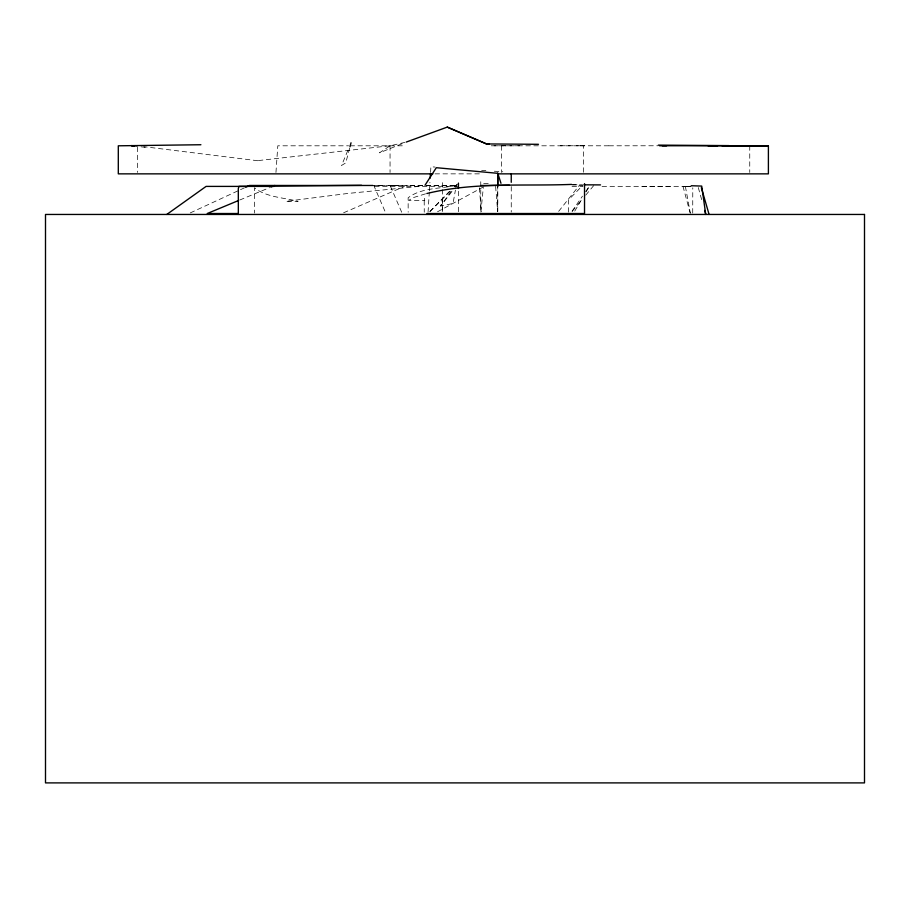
<?xml version="1.0" encoding="UTF-8"?>
<svg xmlns="http://www.w3.org/2000/svg" width="910" height="910" viewBox="0 0 910 910"><rect width="100%" height="100%" fill="white"/><g stroke="black" fill="none" stroke-linecap="round" stroke-linejoin="round"><path stroke-width="0.68" stroke-dasharray="4.55 3.41" d="M458.424 211.723L458.424 189.894M692.715 213.054L692.783 187.813M442.305 211.609L442.351 200.257L440.69 206.035L453.021 203.487L455.432 190.088M568.397 212.155L568.523 199.904L582.65 185.515M428.053 212.098L429.292 192.272M429.384 190.85L429.918 182.353M430.544 172.434L430.908 166.769L435.128 167.065M275.957 172.456L277.8 145.805L348.575 145.805M480.889 212.155L483.29 187.676M455.671 188.745L456.638 183.388L454.249 186.777M349.622 148.148L345.777 162.89L341.58 165.438L348.928 147.818M574.745 211.109L582.593 197.845M586.165 191.817L589.02 186.994M572.049 211.2L582.445 196.162M585.642 191.532L588.85 186.903M451.053 191.316L440.69 206.035L452.52 190.736M455.899 186.357L457.582 184.173M558.649 211.359L579.283 185.469L582.093 185.276M572.242 211.359L582.127 199.483M585.721 195.172L594.719 184.377M429.907 211.518L449.324 191.475M429.952 211.518L449.938 191.475M404.904 142.381L390.049 145.805L379.493 152.823L404.984 142.574M437.528 211.78L484.359 186.402M190.258 212.917L239.239 190.247M240.536 189.644L244.403 187.858M343.616 212.769L404.472 186.402M239.717 200.029L269.599 187.631M425.505 193.841L412.719 197.788L408.726 200.427L424.765 200.427L424.208 197.743L424.253 212.201M455.933 185.469C440.156 188.802 421.432 187.619 408.135 197.777L408.169 212.201M389.469 145.805L256.586 160.763L257.974 160.763L143.78 146.658M419.055 186.402L347.813 193.455L285.808 201.36L298.127 201.36C283.636 197.481 266.505 197.413 254.402 187.767L254.425 213.054M401.697 212.246L390.094 185.469L398.239 185.424M691.145 186.3L682.989 186.402L690.201 213.122M572.458 184.889L580.296 184.787M390.094 185.469L408.158 185.412M689.894 186.368L682.989 186.402L690.815 186.402M519.712 145.771L490.956 145.805L583.583 145.805L583.583 172.456M382.291 185.435L373.783 185.469L385.385 212.246M393.279 185.424L373.783 185.469L457.685 185.469M349.986 145.805L405.189 145.805M608.983 145.805L658.078 145.771M435.014 173.856L480.366 173.856M374.67 186.402L457.73 186.402M572.015 186.357L583.003 186.357M602.033 186.357L671.057 186.379M580.296 145.782L610.394 145.805M560.332 145.759L584.561 145.771M410.08 185.424L425.368 185.435M426.244 185.424L457.343 185.458M642.073 186.368L690.36 186.402M483.699 183.604L489.364 183.615M571.548 184.764L582.593 184.821M481.652 170.318L485.883 170.614M494.335 171.205L502.798 171.785M503.059 145.543L505.812 145.805M141.05 146.817L145.213 147.318L142.62 146.817M698.3 187.562L702.406 202.35M685.378 186.402L690.315 213.122M495.609 186.357L497.668 211.643L497.747 186.084L497.781 211.62M479.354 187.779L481.299 211.643M749.749 145.805L749.749 172.456M511.249 186.561L511.249 212.098M501.626 145.805L501.626 172.456M480.753 181.727L480.753 212.132M442.567 182.66L442.567 188.199M442.567 189.576L442.567 211.689M390.049 145.805L390.049 172.456M137.41 147.215L137.41 172.456"/><path stroke-width="1.36" d="M458.424 188.529L458.424 183.081M584.538 183.604L584.527 213.52L426.915 213.52M430.191 178.11L430.453 173.856M349.975 146.806L351.021 142.79M425.015 185.242L436.311 167.702L497.781 173.321L500.978 183.285M166.78 214.453L206.092 186.402L274.092 186.402M245.689 187.255L249.556 185.469L372.918 185.469M238.42 200.575L207.252 213.52L238.374 213.52M270.896 187.085L274.786 185.469M406.258 142.062L447.265 127.104L487.1 144.155M426.847 193.523C474.258 181.909 523.261 186.288 571.571 184.4M707.991 145.759L768.393 145.805L722.301 145.805L768.393 145.805L768.393 173.856L498.805 173.856M200.905 144.736L118.3 145.805L118.3 173.856L432.853 173.856M361.577 185.333L238.955 186.402L238.306 188.597L238.34 214.453M509.475 185.299L480.753 185.469M736.634 145.805L750.511 145.725M662.23 145.759L717.671 145.759M659.5 145.771L666.609 145.771M583.97 184.821L600.532 184.901M538.47 144.303L486.486 143.939L447.265 127.104M658.351 145.122L728.899 145.611M691.213 185.731L701.712 186.084L705.75 214.453L704.636 210.415M137.41 145.805L131.324 145.634L134.111 145.975M489.239 144.201L486.486 143.939L489.239 144.28M701.337 187.665L709.083 214.453M511.249 173.799L511.249 182.307M497.781 173.321L497.747 186.084L497.781 173.321M864.5 214.453L45.5 214.453L45.5 782.896L864.5 782.896L864.5 214.453"/></g></svg>
